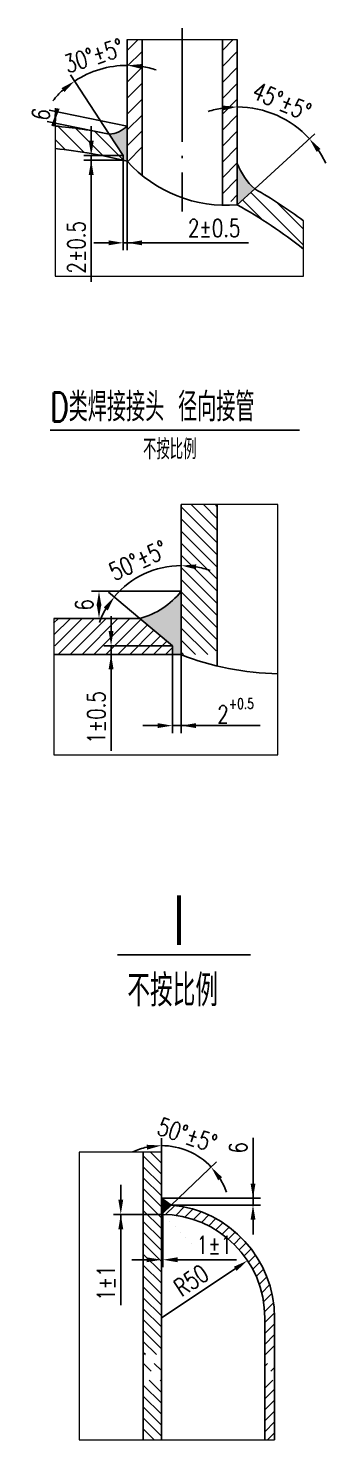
# Model space of a CAD drawing. Extents: x -24492 to -8511, y -379 to 8736.
# Drawn here: x -11173 to -10669, y 3048 to 5435 of the extents above; entities that cross this region are included whole.
import ezdxf

# ---------------------------------------------------------------- set-up
doc = ezdxf.new("R2010")
doc.units = 0
doc.header["$MEASUREMENT"] = 0
doc.linetypes.add('ACAD_ISO04W100', pattern=[30.5, 24, -3, 0.5, -3])
doc.linetypes.add('ACAD_ISO05W100', pattern=[34, 24, -3, 0.5, -3, 0.5, -3])
doc.layers.get('DEFPOINTS').update_dxf_attribs({"linetype": 'CONTINUOUS'})
for name, color, linetype in [('1中心线', 3, 'ACAD_ISO04W100'), ('3轮廓', 7, 'CONTINUOUS'), ('3轮廓、图框', 7, 'CONTINUOUS'), ('4文字、标注、剖面线', 5, 'CONTINUOUS'), ('4文字标注', 5, 'CONTINUOUS')]:
    doc.layers.add(name, color=color, linetype=linetype)
doc.layers.add('双点划线', color=6, linetype='ACAD_ISO05W100', lineweight=18)
doc.styles.add('HZ', font='ROMANS.shx', dxfattribs={"width": 0.75, "bigfont": 'hmhz.shx'})
doc.styles.add('样式 2', font='ROMANS.shx', dxfattribs={"width": 0.75, "bigfont": 'hmhz.shx'})
doc.dimstyles.new('1-4 装配总图', dxfattribs={"dimscale": 4, "dimtxt": 3, "dimasz": 2.5, "dimexe": 1.25, "dimexo": 0, "dimgap": 1, "dimtad": 1, "dimdec": 0, "dimdsep": 46, "dimtxsty": '样式 2', "dimcen": 2.5, "dimclrd": 256, "dimclre": 256, "dimclrt": 256, "dimadec": 0, "dimazin": 0, "dimtfac": 1, "dimtdec": 0, "dimtmove": 0, "dimatfit": 1, "dimfxl": 1, "dimtfill": 1, "dimtfillclr": 256, "dimlwd": -1, "dimarcsym": 0})

# ---------------------------------------------------------------- blocks, each defined once
blk = doc.blocks.new('*D66')
at = {"layer": '3轮廓', "color": 5, "lineweight": -2}
blk.add_line((-11035.6, 5256.5), (-11100.9, 5356.6), dxfattribs=at)
at = {"layer": '3轮廓', "color": 5}
for start, end in [(90, 123.1682), (72.3868, 81.1934), (131.9748, 140.7814)]:
    blk.add_arc((-11005, 5209.8), 162.8, start, end, dxfattribs=at)
for points in [[(-10979.8, 5374.9), (-10980.4, 5366.6), (-11005, 5372.6)], [(-11111.4, 5327.6), (-11116.5, 5334.2), (-11094.1, 5346.1)]]:
    blk.add_solid(points, dxfattribs=at)
at = {"layer": 'DEFPOINTS', "color": 0}
for p in [(-11005, 5406.4), (-11036.3, 5369.6), (-11035.6, 5256.5), (-11011.7, 5220), (-11005, 5210.4)]:
    blk.add_point(p, dxfattribs=at)
at = {"layer": '3轮廓', "color": 5, "insert": (-11061.8, 5388.9), "char_height": 30, "attachment_point": 5, "rotation": 17.583, "style": '样式 2'}
blk.add_mtext('30%%D%%P5%%d', dxfattribs=at)
blk = doc.blocks.new('*D67')
at = {"layer": '3轮廓', "color": 5}
for p, q in [((-11066.1, 5245), (-11066.1, 5270)), ((-11066.1, 5212.1), (-11066.1, 5220)), ((-11066.1, 5212.1), (-11066.1, 5006.6)), ((-11066.1, 5187.1), (-11066.1, 5162.1))]:
    blk.add_line(p, q, dxfattribs=at)
at = {"layer": '3轮廓', "color": 5, "lineweight": -2}
for p, q in [((-11011.7, 5220), (-11078.6, 5220)), ((-11011.7, 5212.1), (-11078.6, 5212.1))]:
    blk.add_line(p, q, dxfattribs=at)
at = {"layer": '3轮廓', "color": 5}
for points in [[(-11070.3, 5245), (-11061.9, 5245), (-11066.1, 5220)], [(-11061.9, 5187.1), (-11070.3, 5187.1), (-11066.1, 5212.1)]]:
    blk.add_solid(points, dxfattribs=at)
at = {"layer": 'DEFPOINTS', "color": 0}
for p in [(-11066.1, 5220), (-11011.7, 5220), (-11011.7, 5212.1)]:
    blk.add_point(p, dxfattribs=at)
at = {"layer": '3轮廓', "color": 5, "insert": (-11091.1, 5064.8), "char_height": 30, "attachment_point": 5, "rotation": 90, "style": '样式 2'}
blk.add_mtext('2%%P0.5', dxfattribs=at)
blk = doc.blocks.new('*D68')
at = {"layer": '3轮廓', "color": 5, "lineweight": -2}
for p, q in [((-11011.7, 5212.1), (-11011.7, 5060)), ((-11005, 5210.4), (-11005, 5060))]:
    blk.add_line(p, q, dxfattribs=at)
at = {"layer": '3轮廓', "color": 5}
for p, q in [((-11036.7, 5072.5), (-11061.7, 5072.5)), ((-11011.7, 5072.5), (-11005, 5072.5)), ((-11005, 5072.5), (-10799.5, 5072.5)), ((-10980, 5072.5), (-10955, 5072.5))]:
    blk.add_line(p, q, dxfattribs=at)
for points in [[(-11036.7, 5068.3), (-11036.7, 5076.6), (-11011.7, 5072.5)], [(-10980, 5076.6), (-10980, 5068.3), (-11005, 5072.5)]]:
    blk.add_solid(points, dxfattribs=at)
at = {"layer": 'DEFPOINTS', "color": 0}
for p in [(-11011.7, 5212.1), (-11005, 5210.4), (-11005, 5072.5)]:
    blk.add_point(p, dxfattribs=at)
at = {"layer": '3轮廓', "color": 5, "insert": (-10857.7, 5097.5), "char_height": 30, "attachment_point": 5, "style": '样式 2'}
blk.add_mtext('2%%P0.5', dxfattribs=at)
blk = doc.blocks.new('*D69')
at = {"layer": '3轮廓', "color": 5, "lineweight": -2}
blk.add_line((-10789, 5163.7), (-10687, 5256.9), dxfattribs=at)
at = {"layer": '3轮廓', "color": 5}
for start, end in [(98.6508, 107.3015), (42.4308, 90), (25.1293, 33.7801)]:
    blk.add_arc((-10818.6, 5136.6), 165.7, start, end, dxfattribs=at)
for points in [[(-10843.2, 5296.3), (-10843.8, 5304.6), (-10818.6, 5302.4)], [(-10677.5, 5231.3), (-10684.1, 5226.2), (-10696.2, 5248.4)]]:
    blk.add_solid(points, dxfattribs=at)
at = {"layer": 'DEFPOINTS', "color": 0}
for p in [(-10818.6, 5406.4), (-10731.4, 5277.6), (-10789, 5163.7), (-10818.6, 5136.6), (-10818.6, 5136.6)]:
    blk.add_point(p, dxfattribs=at)
at = {"layer": '3轮廓', "color": 5, "insert": (-10743.1, 5311.8), "char_height": 30, "attachment_point": 5, "rotation": 336.7001, "style": '样式 2'}
blk.add_mtext('45%%D%%P5%%D', dxfattribs=at)
blk = doc.blocks.new('*D70')
at = {"layer": '3轮廓', "color": 5, "lineweight": -2}
blk.add_line((-10983.6, 4437.2), (-11036.6, 4481.6), dxfattribs=at)
at = {"layer": '3轮廓', "color": 5}
for start, end in [(90, 140), (70.6611, 80.3306), (149.6694, 159.3389)]:
    blk.add_arc((-10913.4, 4378.3), 148.3, start, end, dxfattribs=at)
for points in [[(-10888.1, 4528.6), (-10888.8, 4520.3), (-10913.4, 4526.6)], [(-11038, 4450.8), (-11044.8, 4455.6), (-11027, 4473.6)]]:
    blk.add_solid(points, dxfattribs=at)
at = {"layer": 'DEFPOINTS', "color": 0}
for p in [(-10913.4, 4581.9), (-10955.9, 4520.3), (-10983.6, 4437.2), (-10928.5, 4391), (-10913.4, 4376.3)]:
    blk.add_point(p, dxfattribs=at)
at = {"layer": '3轮廓', "color": 5, "insert": (-10986.6, 4535.3), "char_height": 30, "attachment_point": 5, "rotation": 25, "style": '样式 2'}
blk.add_mtext('50%%d%%p5%%d', dxfattribs=at)
blk = doc.blocks.new('*D71')
at = {"layer": '3轮廓', "color": 5}
for p, q in [((-11032.4, 4416.1), (-11032.4, 4441.1)), ((-11032.4, 4376.3), (-11032.4, 4391.1)), ((-11032.4, 4376.3), (-11032.4, 4213.1)), ((-11032.4, 4351.3), (-11032.4, 4326.3))]:
    blk.add_line(p, q, dxfattribs=at)
at = {"layer": '3轮廓', "color": 5, "lineweight": -2}
for p, q in [((-10928.6, 4391.1), (-11044.9, 4391.1)), ((-10927.9, 4376.3), (-11044.9, 4376.3))]:
    blk.add_line(p, q, dxfattribs=at)
at = {"layer": '3轮廓', "color": 5}
for points in [[(-11036.6, 4416.1), (-11028.3, 4416.1), (-11032.4, 4391.1)], [(-11028.3, 4351.3), (-11036.6, 4351.3), (-11032.4, 4376.3)]]:
    blk.add_solid(points, dxfattribs=at)
at = {"layer": 'DEFPOINTS', "color": 0}
for p in [(-11032.4, 4391.1), (-10928.6, 4391.1), (-10927.9, 4376.3)]:
    blk.add_point(p, dxfattribs=at)
at = {"layer": '3轮廓', "color": 5, "insert": (-11057.4, 4269.7), "char_height": 30, "attachment_point": 5, "rotation": 90, "style": '样式 2'}
blk.add_mtext('1%%P0.5', dxfattribs=at)
blk = doc.blocks.new('*D72')
at = {"layer": '3轮廓', "color": 5, "lineweight": -2}
for p, q in [((-10928.6, 4376.3), (-10928.6, 4243.4)), ((-10913.4, 4376.3), (-10913.4, 4243.4))]:
    blk.add_line(p, q, dxfattribs=at)
at = {"layer": '3轮廓', "color": 5}
for p, q in [((-10953.6, 4255.9), (-10978.6, 4255.9)), ((-10928.6, 4255.9), (-10913.4, 4255.9)), ((-10913.4, 4255.9), (-10779.5, 4255.9)), ((-10888.4, 4255.9), (-10863.4, 4255.9))]:
    blk.add_line(p, q, dxfattribs=at)
for points in [[(-10953.6, 4251.8), (-10953.6, 4260.1), (-10928.6, 4255.9)], [(-10888.4, 4260.1), (-10888.4, 4251.8), (-10913.4, 4255.9)]]:
    blk.add_solid(points, dxfattribs=at)
at = {"layer": 'DEFPOINTS', "color": 0}
for p in [(-10928.6, 4376.3), (-10913.4, 4376.3), (-10913.4, 4255.9)]:
    blk.add_point(p, dxfattribs=at)
at = {"layer": '3轮廓', "color": 5, "insert": (-10821.4, 4280.9), "char_height": 30, "attachment_point": 5, "style": '样式 2'}
blk.add_mtext('{2{\\H0.58333x;\\S+0.5^ ;}}', dxfattribs=at)
blk = doc.blocks.new('*D73')
at = {"layer": '3轮廓', "color": 5, "lineweight": -2}
for p, q in [((-10913.4, 4483.2), (-11065.4, 4483.2)), ((-10983.6, 4437.2), (-11065.4, 4437.2))]:
    blk.add_line(p, q, dxfattribs=at)
at = {"layer": '3轮廓', "color": 5}
blk.add_line((-11052.9, 4458.2), (-11052.9, 4462.2), dxfattribs=at)
for points in [[(-11048.7, 4458.2), (-11057, 4458.2), (-11052.9, 4483.2)], [(-11057, 4462.2), (-11048.7, 4462.2), (-11052.9, 4437.2)]]:
    blk.add_solid(points, dxfattribs=at)
at = {"layer": 'DEFPOINTS', "color": 0}
for p in [(-10913.4, 4483.2), (-11052.9, 4437.2), (-10983.6, 4437.2)]:
    blk.add_point(p, dxfattribs=at)
at = {"layer": '3轮廓', "color": 5, "insert": (-11077.9, 4460.2), "char_height": 30, "attachment_point": 5, "rotation": 90, "style": '样式 2'}
blk.add_mtext('6', dxfattribs=at)
blk = doc.blocks.new('*D74')
at = {"layer": '3轮廓', "color": 5}
blk.add_line((-11129.9, 5269.7), (-11123.8, 5299.9), dxfattribs=at)
at = {"layer": '3轮廓', "color": 5, "lineweight": -2}
for p, q in [((-11035.6, 5256.5), (-11141, 5277.9)), ((-11005.2, 5270), (-11137.2, 5296.7))]:
    blk.add_line(p, q, dxfattribs=at)
at = {"layer": '3轮廓', "color": 5}
for points in [[(-11127.9, 5300.7), (-11119.7, 5299.1), (-11128.8, 5275.4)], [(-11125.8, 5268.9), (-11134, 5270.6), (-11124.9, 5294.3)]]:
    blk.add_solid(points, dxfattribs=at)
at = {"layer": 'DEFPOINTS', "color": 0}
for p in [(-11128.8, 5275.4), (-11035.6, 5256.5), (-11005.2, 5270)]:
    blk.add_point(p, dxfattribs=at)
at = {"layer": '3轮廓', "color": 5, "insert": (-11151.4, 5289.8), "char_height": 30, "attachment_point": 5, "rotation": 78.5411, "style": '样式 2'}
blk.add_mtext('6', dxfattribs=at)
blk = doc.blocks.new('*D105')
at = {"layer": '3轮廓', "color": 5}
for p, q in [((-11016, 3454.3), (-11016, 3479.3)), ((-11016, 3429.2), (-11016, 3429.3)), ((-11016, 3429.2), (-11016, 3275.9)), ((-11016, 3404.2), (-11016, 3379.2))]:
    blk.add_line(p, q, dxfattribs=at)
at = {"layer": '3轮廓', "color": 5, "lineweight": -2}
for p, q in [((-10947.1, 3429.3), (-11028.5, 3429.3)), ((-10947.1, 3429.2), (-11028.5, 3429.2))]:
    blk.add_line(p, q, dxfattribs=at)
at = {"layer": '3轮廓', "color": 5}
for points in [[(-11020.1, 3454.3), (-11011.8, 3454.3), (-11016, 3429.3)], [(-11011.8, 3404.2), (-11020.1, 3404.2), (-11016, 3429.2)]]:
    blk.add_solid(points, dxfattribs=at)
at = {"layer": 'DEFPOINTS', "color": 0}
for p in [(-11016, 3429.3), (-10947.1, 3429.3), (-10947.1, 3429.2)]:
    blk.add_point(p, dxfattribs=at)
at = {"layer": '3轮廓', "color": 5, "insert": (-11041, 3313.2), "char_height": 30, "attachment_point": 5, "rotation": 90, "style": '样式 2'}
blk.add_mtext('1%%P1', dxfattribs=at)
blk = doc.blocks.new('*D106')
at = {"layer": '3轮廓', "color": 5, "lineweight": -2}
for p, q in [((-10947.1, 3428.7), (-10947.1, 3340.1)), ((-10944.7, 3428.7), (-10944.7, 3340.1))]:
    blk.add_line(p, q, dxfattribs=at)
at = {"layer": '3轮廓', "color": 5}
for p, q in [((-10972.1, 3352.6), (-10997.1, 3352.6)), ((-10947.1, 3352.6), (-10944.7, 3352.6)), ((-10919.7, 3352.6), (-10820, 3352.6))]:
    blk.add_line(p, q, dxfattribs=at)
for points in [[(-10972.1, 3348.4), (-10972.1, 3356.7), (-10947.1, 3352.6)], [(-10919.7, 3356.7), (-10919.7, 3348.4), (-10944.7, 3352.6)]]:
    blk.add_solid(points, dxfattribs=at)
at = {"layer": 'DEFPOINTS', "color": 0}
for p in [(-10947.1, 3428.7), (-10944.7, 3428.7), (-10944.7, 3352.6)]:
    blk.add_point(p, dxfattribs=at)
at = {"layer": '3轮廓', "color": 5, "insert": (-10857.4, 3377.6), "char_height": 30, "attachment_point": 5, "style": '样式 2'}
blk.add_mtext('1%%P1', dxfattribs=at)
blk = doc.blocks.new('*D107')
at = {"layer": '3轮廓', "color": 5}
for p, q in [((-10791.9, 3456.5), (-10791.9, 3558.9)), ((-10791.9, 3481.5), (-10791.9, 3506.5)), ((-10791.9, 3456.5), (-10791.9, 3445.1)), ((-10791.9, 3420.1), (-10791.9, 3395.1))]:
    blk.add_line(p, q, dxfattribs=at)
at = {"layer": '3轮廓', "color": 5, "lineweight": -2}
for p, q in [((-10947, 3456.5), (-10779.4, 3456.5)), ((-10930.5, 3445.1), (-10779.4, 3445.1))]:
    blk.add_line(p, q, dxfattribs=at)
at = {"layer": '3轮廓', "color": 5}
for points in [[(-10796, 3481.5), (-10787.7, 3481.5), (-10791.9, 3456.5)], [(-10787.7, 3420.1), (-10796, 3420.1), (-10791.9, 3445.1)]]:
    blk.add_solid(points, dxfattribs=at)
at = {"layer": 'DEFPOINTS', "color": 0}
for p in [(-10947, 3456.5), (-10930.5, 3445.1), (-10791.9, 3445.1)]:
    blk.add_point(p, dxfattribs=at)
at = {"layer": '3轮廓', "color": 5, "insert": (-10816.9, 3541.9), "char_height": 30, "attachment_point": 5, "rotation": 90, "style": '样式 2'}
blk.add_mtext('6', dxfattribs=at)
blk = doc.blocks.new('*D108')
at = {"layer": '3轮廓', "color": 5, "lineweight": -2}
for p, q in [((-10947.1, 3496.6), (-10947.1, 3558.2)), ((-10930.5, 3445.1), (-10853.7, 3518.1))]:
    blk.add_line(p, q, dxfattribs=at)
at = {"layer": '3轮廓', "color": 5}
for start, end in [(102.34, 114.6799), (43.5291, 90), (18.8491, 31.1891)]:
    blk.add_arc((-10947.1, 3429.3), 116.3, start, end, dxfattribs=at)
for points in [[(-10971.5, 3538.8), (-10972.4, 3547.1), (-10947.1, 3545.7)], [(-10844.3, 3492.1), (-10850.9, 3487), (-10862.8, 3509.4)]]:
    blk.add_solid(points, dxfattribs=at)
at = {"layer": 'DEFPOINTS', "color": 0}
for p in [(-10887.2, 3529.1), (-10947.1, 3496.6), (-10930.5, 3445.1), (-10947.1, 3425.6), (-10944.7, 3431.6)]:
    blk.add_point(p, dxfattribs=at)
at = {"layer": '3轮廓', "color": 5, "insert": (-10903.2, 3563.7), "char_height": 30, "attachment_point": 5, "rotation": 341.9088, "style": '样式 2'}
blk.add_mtext('50%%D%%P5%%D', dxfattribs=at)
blk = doc.blocks.new('*D109')
at = {"layer": '3轮廓', "color": 5}
blk.add_line((-10822, 3337.3), (-10947.1, 3254.1), dxfattribs=at)
blk.add_solid([(-10819.7, 3333.8), (-10824.3, 3340.8), (-10801.2, 3351.2)], dxfattribs=at)
at = {"layer": 'DEFPOINTS', "color": 0}
for p in [(-10801.2, 3351.2), (-10947.1, 3254.1)]:
    blk.add_point(p, dxfattribs=at)
at = {"layer": '3轮廓', "color": 5, "insert": (-10896.7, 3317.6), "char_height": 30, "attachment_point": 5, "rotation": 33.6274, "style": '样式 2'}
blk.add_mtext('R50', dxfattribs=at)

msp = doc.modelspace()

# ---------------------------------------------------------------- hatches: boundary and pattern name
at = {"layer": '4文字、标注、剖面线'}
h = msp.add_hatch(dxfattribs=at)
h.set_pattern_fill('ANSI31', color=256, scale=4.112027, angle=90, style=0)
h.set_pattern_definition([(135, (-21442.756, 6644.759), (-9.231764, -9.231764), [])])
h.paths.add_polyline_path([(-10977.80193, 3048.12769), (-10947.08917, 3048.12769), (-10947.08917, 3149.19698), (-10977.80193, 3149.19698)])
h.paths.add_polyline_path([(-10977.80193, 3192.18407), (-10947.08917, 3192.18407), (-10947.08917, 3534.54128), (-10977.80193, 3534.54128)])
h.paths.add_polyline_path([(-10947.08917, 3177.34586), (-10977.80193, 3177.34586), (-10977.80193, 3164.03519), (-10947.08917, 3164.03519)])
h = msp.add_hatch(dxfattribs=at)
h.set_pattern_fill('ANSI31', color=256, scale=4.112027, style=0)
h.set_pattern_definition([(45, (-21442.756, 6644.759), (-9.231764, 9.231764), [])])
h.paths.add_polyline_path([(-10771.85647, 3048.12769), (-10755.40836, 3048.12769), (-10755.40836, 3149.19698), (-10771.85647, 3149.19698)])
edge = h.paths.add_edge_path()
edge.add_line((-10771.85647, 3192.18407), (-10755.40836, 3192.18407))
edge.add_line((-10755.40836, 3192.18407), (-10755.40836, 3254.11547))
edge.add_arc((-10947.08917, 3254.11547), 191.68081, 0, 85.04365594)
edge.add_line((-10930.52858, 3445.07956), (-10944.68238, 3431.63446))
edge.add_line((-10944.68238, 3431.63446), (-10944.68238, 3429.33165))
edge.add_arc((-10947.08917, 3254.11547), 175.2327, 0, 89.21302807, ccw=False)
edge.add_line((-10771.85647, 3254.11547), (-10771.85647, 3192.18407))
h.paths.add_polyline_path([(-10755.40836, 3177.34586), (-10771.85647, 3177.34586), (-10771.85647, 3164.03519), (-10755.40836, 3164.03519)])
at = {"layer": '4文字标注'}
h = msp.add_hatch(dxfattribs=at)
h.set_pattern_fill('ANSI31', color=256, scale=152.297297, style=0)
h.set_pattern_definition([(45, (-16229.803, -13045.824), (-13.461306, 13.461306), [])])
h.paths.add_polyline_path([(-10818.55567, 5416.20364), (-10843.86362, 5416.20364), (-10843.86362, 5149.94174, -0.0089413198), (-10818.55567, 5136.61645)])
edge = h.paths.add_edge_path()
edge.add_arc((-10988.86516, 5215.56448), 9.13784, 254.59407248, 360)
edge.add_line((-10979.72733, 5215.56448), (-10979.72733, 5416.20364))
edge.add_line((-10979.72733, 5416.20364), (-11005.03527, 5416.20364))
edge.add_line((-11005.03527, 5416.20364), (-11005.03527, 5210.41071))
edge.add_arc((-11203.75593, 4435.72362), 799.76872, 74.59407248, 75.61284965, ccw=False)
h = msp.add_hatch(dxfattribs=at)
h.set_pattern_fill('ANSI31', color=256, scale=152.297297, angle=90, style=0)
h.set_pattern_definition([(135, (-16229.803, -13045.824), (-13.461306, -13.461306), [])])
h.paths.add_polyline_path([(-11127.14753, 5270.05695), (-11127.14753, 5231.81479, -0.0366603841), (-11011.69861, 5212.0895), (-11011.69861, 5220.01471), (-11035.55061, 5256.50857, 0.0276496526)])
h.paths.add_polyline_path([(-10788.9512, 5163.67829), (-10818.55567, 5136.61645, -0.0381721751), (-10716.48113, 5069.91071), (-10706.36734, 5069.91071), (-10706.36734, 5109.95322, 0.0294227966)])
h = msp.add_hatch(color=256, dxfattribs=at)
edge = h.paths.add_edge_path()
edge.add_arc((-10713.73755, 5247.2317), 112.42005, 201.1912067, 228.00688679)
edge.add_line((-10788.9512, 5163.67829), (-10818.55567, 5136.61645))
edge.add_line((-10818.55567, 5136.61645), (-10818.55567, 5206.59394))
edge = h.paths.add_edge_path()
edge.add_arc((-11037.11133, 5301.05769), 44.57645, 272.00645795, 315.78193181)
edge.add_line((-11005.1638, 5269.97046), (-11005.03527, 5210.41071))
edge.add_arc((-11203.75593, 4435.72362), 799.76872, 75.61284965, 76.10513307)
edge.add_line((-11011.69861, 5212.0895), (-11011.69861, 5220.01471))
edge.add_line((-11011.69861, 5220.01471), (-11035.55061, 5256.50857))
h = msp.add_hatch(dxfattribs=at)
h.set_pattern_fill('ANSI31', color=256, scale=4.568919, angle=90, style=0)
h.set_pattern_definition([(135, (-21423.698, 5371.249), (-10.257516, -10.257516), [])])
h.paths.add_polyline_path([(-10852.44872, 4629.75562), (-10913.36764, 4629.75562), (-10913.36764, 4376.30552), (-10866.15548, 4376.30552, 0.4142135624), (-10852.44872, 4390.01228)])
h = msp.add_hatch(color=256, dxfattribs=at)
edge = h.paths.add_edge_path()
edge.add_arc((-11019.62462, 4568.93608), 136.54026, 285.28293114, 321.09696689)
edge.add_line((-10913.36764, 4483.18822), (-10913.36764, 4375.87517))
edge.add_arc((-10741.65564, 4818.19669), 474.48218, 248.64033746, 248.7834746, ccw=False)
edge.add_line((-10914.47212, 4376.30552), (-10928.59737, 4376.30552))
edge.add_line((-10928.59737, 4376.30552), (-10928.59737, 4391.13214))
edge.add_line((-10928.59737, 4391.13214), (-10983.63456, 4437.22444))
h = msp.add_hatch(dxfattribs=at)
h.set_pattern_fill('ANSI31', color=256, scale=114.222973, style=0)
h.set_pattern_definition([(45, (-16910.695, -13830.451), (-10.09598, 10.09598), [])])
h.paths.add_polyline_path([(-10983.63456, 4437.22444), (-11129.63151, 4437.22444, 0.0231544075), (-11128.86803, 4403.50206, 0.0270727652), (-11125.50397, 4376.30552), (-10928.59737, 4376.30552), (-10928.59737, 4391.04275)])
msp.add_hatch(color=256, dxfattribs=at).paths.add_polyline_path([(-10947.08917, 3429.34818, -0.0034338263), (-10944.68238, 3429.33165), (-10944.68238, 3431.63446), (-10930.52858, 3445.07956), (-10947.08917, 3456.54732)])

# ---------------------------------------------------------------- linework, layer by layer
at = {"layer": '1中心线', "ltscale": 8}
msp.add_line((-10911.79547, 5435.42183), (-10911.79547, 5125.46914), dxfattribs=at)
at = {"layer": '1中心线', "color": 5}
msp.add_line((-11011.69861, 5212.0895), (-11011.69861, 5220.01471), dxfattribs=at)
at = {"layer": '3轮廓、图框', "color": 7, "linetype": 'Continuous'}
for p, q in [((-11005.03527, 5416.20364), (-11005.03527, 5210.41071)), ((-10979.72733, 5416.20364), (-10979.72733, 5186.52404)), ((-10843.86362, 5416.20364), (-10843.86362, 5136.01475)), ((-10818.55567, 5416.20364), (-10818.55567, 5136.61645)), ((-11011.69861, 5220.01471), (-11035.55061, 5256.50857)), ((-10818.55567, 5136.61645), (-10788.9512, 5163.67829)), ((-10913.36764, 4376.30552), (-10913.36764, 4629.75562)), ((-10852.44872, 4356.83107), (-10852.44872, 4629.75562)), ((-11129.63151, 4437.22444), (-10983.63456, 4437.22444)), ((-10928.59737, 4391.13214), (-10983.63456, 4437.22444)), ((-11129.63151, 4376.30552), (-10914.47212, 4376.30552)), ((-10928.59737, 4376.30552), (-10928.59737, 4391.13214))]:
    msp.add_line(p, q, dxfattribs=at)
at = {"layer": '3轮廓、图框'}
for p, q in [((-11005.03527, 5210.41071), (-11005.1638, 5269.97046)), ((-11011.69861, 5220.01471), (-11011.69861, 5212.0895)), ((-11011.69861, 5212.0895), (-11005.03527, 5210.41071)), ((-10977.80193, 3534.54128), (-10977.80193, 3192.18407)), ((-10947.08917, 3534.54128), (-10947.08917, 3192.18407)), ((-10930.52858, 3445.07956), (-10947.08917, 3456.54732)), ((-10944.68238, 3431.63446), (-10930.52858, 3445.07956)), ((-10946.98342, 3429.34818), (-10944.68238, 3429.34818)), ((-10944.68238, 3428.70597), (-10944.68238, 3431.63446)), ((-10771.85647, 3254.11547), (-10771.85647, 3192.18407)), ((-10755.40836, 3254.11547), (-10755.40836, 3192.18407)), ((-10977.80193, 3192.18407), (-10977.80193, 3048.12769)), ((-10947.08917, 3192.18407), (-10947.08917, 3048.12769)), ((-10771.85647, 3192.18407), (-10771.85647, 3048.12769)), ((-10755.40836, 3192.18407), (-10755.40836, 3048.12769))]:
    msp.add_line(p, q, dxfattribs=at)
at = {"layer": '3轮廓、图框', "color": 7, "linetype": 'Continuous'}
for centre, radius, start, end in [((-11203.75593, 4435.72362), 837.84304, 78.41859835, 84.75381785), ((-11203.75593, 4435.72362), 799.76872, 75.61284965, 84.5033132), ((-10836.61112, 5363.50596), 227.60678, 222.27040677, 274.54990362), ((-11203.75593, 4435.72362), 837.84304, 53.58328637, 60.32454977), ((-11203.75593, 4435.72362), 799.76872, 51.54384819, 61.20746075), ((-10741.65564, 4818.19669), 474.48218, 248.64033746, 269.03149876)]:
    msp.add_arc(centre, radius, start, end, dxfattribs=at)
at = {"layer": '3轮廓、图框'}
for centre, radius, start, end in [((-11037.11133, 5301.05769), 44.57645, 272.00645795, 315.78193181), ((-10713.73755, 5247.2317), 112.42005, 201.1912067, 228.00688679), ((-11019.62462, 4568.93608), 136.54026, 285.28293114, 321.09696689), ((-10947.08917, 3254.11547), 191.68081, 0, 85.04365594), ((-10947.08917, 3254.11547), 175.2327, 0, 90)]:
    msp.add_arc(centre, radius, start, end, dxfattribs=at)
at = {"layer": '4文字、标注、剖面线'}
msp.add_line((-11021.31561, 3868.3639), (-10796.34272, 3868.3639), dxfattribs=at)
at = {"layer": '4文字标注'}
msp.add_line((-11135.80222, 4755.70459), (-10713.27425, 4755.70459), dxfattribs=at)
at = {"layer": '双点划线', "ltscale": 24}
for p, q in [((-11005.03527, 5416.20364), (-10818.55567, 5416.20364)), ((-11127.14753, 5270.05695), (-11127.14753, 5016.36662)), ((-10706.36734, 5016.36662), (-10706.36734, 5109.95322)), ((-11127.14753, 5016.36662), (-10706.36734, 5016.36662)), ((-10749.67569, 4629.75562), (-10913.36764, 4629.75562)), ((-10749.67569, 4206.51949), (-10749.67569, 4629.75562)), ((-11129.63151, 4437.22444), (-11129.63151, 4206.51949)), ((-11129.63151, 4206.51949), (-10749.67569, 4206.51949)), ((-10947.08917, 3534.54128), (-11086.72154, 3534.54128)), ((-11086.72154, 3534.54128), (-11086.72154, 3048.12769)), ((-11086.72154, 3048.12769), (-10755.40836, 3048.12769))]:
    msp.add_line(p, q, dxfattribs=at)

# ---------------------------------------------------------------- texts
at = {"layer": '4文字、标注、剖面线', "style": 'HZ', "width": 0.75}
for s, height, p in [('Ⅰ', 96, (-10951.5773, 3875.53917)), ('不按比例', 54, (-11004.872, 3780.97475))]:
    msp.add_text(s, height=height, dxfattribs=at).set_placement(p)
at = {"layer": '4文字标注', "width": 0.7}
for s, height, style, p in [('D类焊接接头 径向接管', 48.7351352, '样式 2', (-11135.04736, 4770.55709)), ('不按比例', 34.114595, 'HZ', (-10978.3741, 4706.33171))]:
    msp.add_text(s, height=height, dxfattribs=dict(at, style=style)).set_placement(p)

# ---------------------------------------------------------------- dimensions: what is measured, and where the dimension line sits
at = {"layer": '3轮廓'}
for base, line1, line2, text, picture, middle in [((-11036.25731, 5369.60816), ((-11005.03527, 5406.35238), (-11005.03527, 5210.41071)), ((-11011.69861, 5220.01471), (-11035.55061, 5256.50857)), '30%%D%%P5%%d', '*D66', (-11054.21801, 5365.02352)), ((-10731.43391, 5277.6083), ((-10818.55567, 5406.35238), (-10818.55567, 5136.61645)), ((-10818.55567, 5136.61645), (-10788.9512, 5163.67829)), '45%%D%%P5%%D', '*D69', (-10752.99917, 5288.8375)), ((-10955.90411, 4520.34519), ((-10913.36764, 4376.30552), (-10913.36764, 4581.88027)), ((-10928.49726, 4390.95875), (-10983.63456, 4437.22444)), '50%%d%%p5%%d', '*D70', (-10976.04716, 4512.68015)), ((-10887.22279, 3529.05892), ((-10947.08917, 3496.62671), (-10947.08917, 3425.64942)), ((-10944.68238, 3431.63446), (-10930.52858, 3445.07956)), '50%%D%%P5%%D', '*D108', (-10910.97371, 3539.90083))]:
    dim = msp.add_angular_dim_2l(base=base, line1=line1, line2=line2, text=text, dimstyle='1-4 装配总图', override={"dimscale": 10, "dimtxsty": '样式 2', "dimclrd": 5, "dimclre": 5, "dimclrt": 5, "dimtfill": 0}, dxfattribs=at)
    dim.commit()
    dim.dimension.update_dxf_attribs({"geometry": picture, "text_midpoint": middle, "dimtype": 162})
for base, p1, p2, angle, text, picture, middle in [((-11128.76138, 5275.40296), (-11005.1638, 5269.97046), (-11035.55061, 5256.50857), 78.54106116, '6', '*D74', (-11126.85117, 5284.82649)), ((-11066.10496, 5220.01471), (-11011.69861, 5212.0895), (-11011.69861, 5220.01471), 90, '2%%P0.5', '*D67', (-11066.10496, 5064.76807)), ((-11052.85833, 4437.22444), (-10913.36764, 4483.18822), (-10983.63456, 4437.22444), 90, '6', '*D73', (-11052.85833, 4460.20633)), ((-11032.42043, 4391.13214), (-10927.89059, 4376.30552), (-10928.59737, 4391.13214), 90, '1%%P0.5', '*D71', (-11032.42043, 4269.69838)), ((-10791.87945, 3445.07956), (-10946.98342, 3456.47409), (-10930.52858, 3445.07956), 90, '6', '*D107', (-10791.87945, 3541.92052)), ((-11015.96516, 3429.34818), (-10947.08917, 3429.16244), (-10947.08917, 3429.34818), 90, '1%%P1', '*D105', (-11015.96516, 3313.1803))]:
    dim = msp.add_linear_dim(base=base, p1=p1, p2=p2, angle=angle, text=text, dimstyle='1-4 装配总图', override={"dimscale": 10, "dimtxsty": '样式 2', "dimclrd": 5, "dimclre": 5, "dimclrt": 5, "dimtfill": 0}, dxfattribs=at)
    dim.commit()
    dim.dimension.update_dxf_attribs({"geometry": picture, "text_midpoint": middle, "dimtype": 160})
for base, p1, p2, text, picture, middle in [((-11005.03527, 5072.46292), (-11011.69861, 5212.0895), (-11005.03527, 5210.41071), '2%%P0.5', '*D68', (-10857.71384, 5072.46292)), ((-10913.36764, 4255.91758), (-10928.59737, 4376.30552), (-10913.36764, 4376.30552), '{2{\\H0.58333x;\\S+0.5^ ;}}', '*D72', (-10821.44813, 4255.91758))]:
    dim = msp.add_linear_dim(base=base, p1=p1, p2=p2, text=text, dimstyle='1-4 装配总图', override={"dimscale": 10, "dimtxsty": '样式 2', "dimclrd": 5, "dimclre": 5, "dimclrt": 5, "dimtfill": 0}, dxfattribs=at)
    dim.commit()
    dim.dimension.update_dxf_attribs({"geometry": picture, "text_midpoint": middle, "dimtype": 160})
dim = msp.add_linear_dim(base=(-10944.68238, 3352.56317), p1=(-10947.08917, 3428.70597), p2=(-10944.68238, 3428.70597), text='1%%P1', dimstyle='1-4 装配总图', override={"dimscale": 10, "dimtxsty": '样式 2', "dimclrd": 5, "dimclre": 5, "dimclrt": 5, "dimtfill": 0}, dxfattribs=at)
dim.commit()
dim.dimension.update_dxf_attribs({"geometry": '*D106', "text_midpoint": (-10857.36095, 3377.56317)})
dim = msp.add_radius_dim(center=(-10947.08917, 3254.11547), mpoint=(-10801.1806, 3351.15768), text='R50', dimstyle='1-4 装配总图', override={"dimscale": 10, "dimtxsty": '样式 2', "dimclrd": 5, "dimclre": 5, "dimclrt": 5, "dimtfill": 0}, dxfattribs=at)
dim.commit()
dim.dimension.update_dxf_attribs({"geometry": '*D109', "text_midpoint": (-10882.86517, 3296.83016), "dimtype": 164})

doc.saveas('drawing.dxf')
